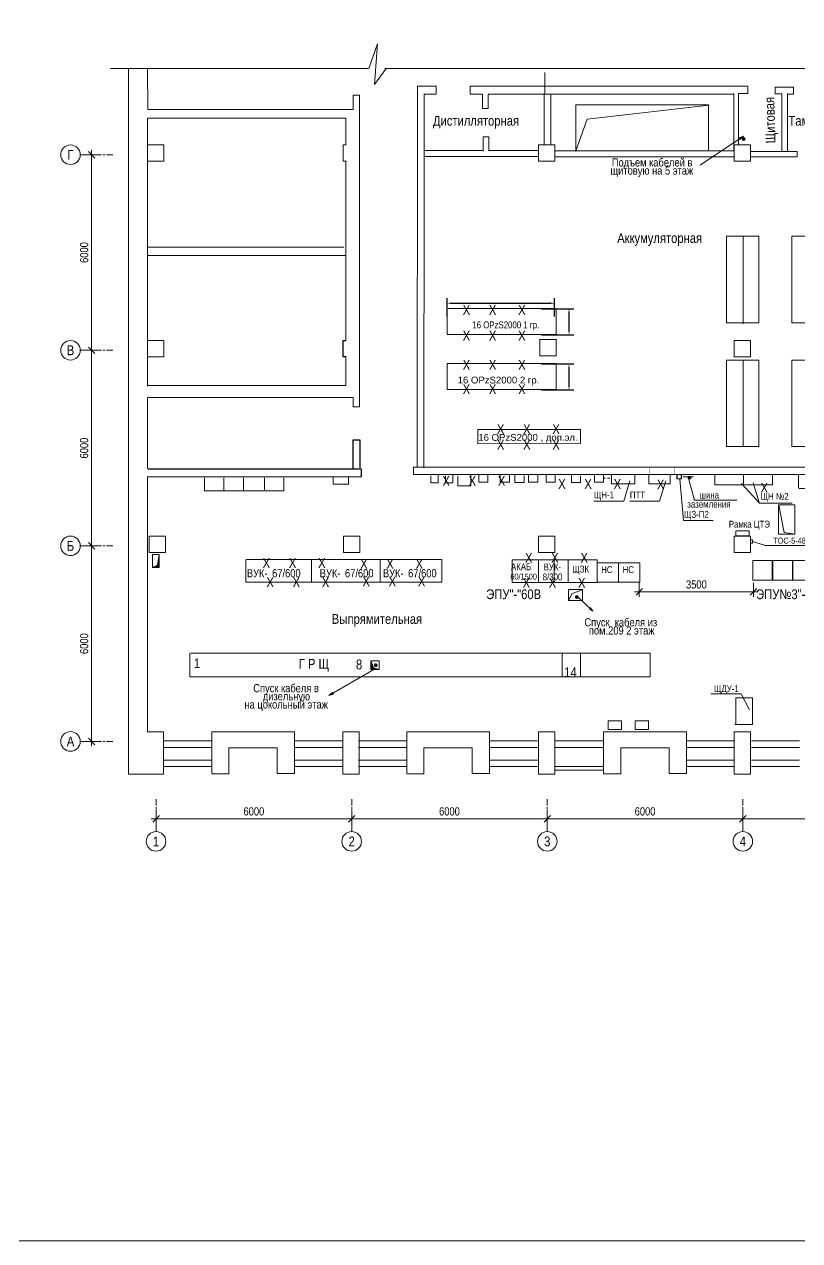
# Model space of a CAD drawing. Header units: millimetres. Extents: x 529148 to 753234, y -6155083 to -118574.
# Drawn here: x 690835 to 714619, y -178724 to -141405 of the extents above; entities that cross this region are included whole.
import ezdxf
from ezdxf.enums import TextEntityAlignment as Align

# ---------------------------------------------------------------- set-up
doc = ezdxf.new("R2010")
doc.units = ezdxf.units.MM
doc.linetypes.add('осеваяX2', pattern=[4, 2.5, -0.5, 0.5, -0.5])
for name, color, linetype, lineweight in [('оборудование', 7, 'Continuous', 60), ('Размеры план', 5, 'Continuous', 5), ('Стены', 250, 'Continuous', 20)]:
    doc.layers.add(name, color=color, linetype=linetype, lineweight=lineweight)
doc.layers.add('Оси здания', color=6, linetype='Continuous')
doc.styles.add('17_Standard 2.5', font='ARIALN.TTF', dxfattribs={"height": 250})
doc.styles.get("Standard").update_dxf_attribs({"font": 'ARIALN.TTF', "height": 3})
doc.dimstyles.new('ISO-25', dxfattribs={"dimtxt": 2.5, "dimasz": 2.5, "dimexe": 1.25, "dimexo": 0.625, "dimtad": 1, "dimtxsty": 'Standard', "dimcen": 2.5, "dimadec": 0, "dimazin": 0, "dimtfac": 1, "dimtmove": 0, "dimatfit": 3, "dimfxl": 1, "dimarcsym": 0})
doc.dimstyles.get("Standard").update_dxf_attribs({"dimtxt": 2.5, "dimasz": 2, "dimexe": 1.5, "dimexo": 3, "dimgap": 1, "dimtad": 1, "dimtoh": 1, "dimdec": 0, "dimrnd": 1, "dimzin": 0, "dimdsep": 46, "dimtxsty": '17_Standard 2.5', "dimblk": 'OBLIQUE', "dimcen": 2, "dimdle": 1.5, "dimclrd": 5, "dimclre": 5, "dimclrt": 5, "dimadec": 0, "dimazin": 0, "dimtfac": 1, "dimtdec": 0, "dimtofl": 0, "dimtmove": 0, "dimatfit": 3, "dimldrblk": 'OBLIQUE', "dimfxl": 1, "dimtolj": 1, "dimtzin": 0, "dimlwd": 5, "dimlwe": 5, "dimarcsym": 0})

# ---------------------------------------------------------------- blocks, each defined once
blk = doc.blocks.new('*D513')
at = {"color": 0, "linetype": 'Continuous', "lineweight": -2, "transparency": 16777216}
for p, q in [((706696.445343, -151824.027549), (707693.404168, -151824.027549)), ((707543.404168, -152474.027549), (707543.404168, -151974.027549)), ((706696.445343, -152624.027549), (707693.404168, -152624.027549))]:
    blk.add_line(p, q, dxfattribs=at)
at = {"color": 0, "transparency": 16777216}
for points in [[(707568.404168, -151974.027549), (707518.404168, -151974.027549), (707543.404168, -151824.027549)], [(707518.404168, -152474.027549), (707568.404168, -152474.027549), (707543.404168, -152624.027549)]]:
    blk.add_solid(points, dxfattribs=at)
at = {"layer": 'Defpoints', "color": 0, "transparency": 16777216}
for p in [(706546.445343, -151824.027549), (707543.404168, -151824.027549), (706546.445343, -152624.027549)]:
    blk.add_point(p, dxfattribs=at)
at = {"color": 0, "linetype": 'Continuous', "lineweight": 20, "transparency": 16777216, "insert": (707441.872637, -152224.027549), "char_height": 3, "attachment_point": 5, "rotation": 90}
blk.add_mtext('800', dxfattribs=at)
blk = doc.blocks.new('*D514')
at = {"color": 0, "linetype": 'Continuous', "lineweight": -2, "transparency": 16777216}
for p, q in [((703802.04258, -150372.238139), (703802.04258, -149811.4488)), ((703952.04258, -149961.4488), (706952.04258, -149961.4488)), ((707102.04258, -150372.238139), (707102.04258, -149811.4488))]:
    blk.add_line(p, q, dxfattribs=at)
at = {"color": 0, "transparency": 16777216}
for points in [[(703952.04258, -149936.4488), (703952.04258, -149986.4488), (703802.04258, -149961.4488)], [(706952.04258, -149986.4488), (706952.04258, -149936.4488), (707102.04258, -149961.4488)]]:
    blk.add_solid(points, dxfattribs=at)
at = {"layer": 'Defpoints', "color": 0, "transparency": 16777216}
for p in [(707102.04258, -149961.4488), (703802.04258, -150522.238139), (707102.04258, -150522.238139)]:
    blk.add_point(p, dxfattribs=at)
at = {"color": 0, "linetype": 'Continuous', "lineweight": 20, "transparency": 16777216, "insert": (705452.04258, -149859.917268), "char_height": 3, "attachment_point": 5}
blk.add_mtext('3300', dxfattribs=at)
blk = doc.blocks.new('*D515')
at = {"color": 0, "linetype": 'Continuous', "lineweight": -2, "transparency": 16777216}
for p, q in [((706696.445343, -150131.029021), (707693.404168, -150131.029021)), ((707543.404168, -150781.029021), (707543.404168, -150281.029021)), ((706696.445343, -150931.029021), (707693.404168, -150931.029021))]:
    blk.add_line(p, q, dxfattribs=at)
at = {"color": 0, "transparency": 16777216}
for points in [[(707568.404168, -150281.029021), (707518.404168, -150281.029021), (707543.404168, -150131.029021)], [(707518.404168, -150781.029021), (707568.404168, -150781.029021), (707543.404168, -150931.029021)]]:
    blk.add_solid(points, dxfattribs=at)
at = {"layer": 'Defpoints', "color": 0, "transparency": 16777216}
for p in [(706546.445343, -150131.029021), (707543.404168, -150131.029021), (706546.445343, -150931.029021)]:
    blk.add_point(p, dxfattribs=at)
at = {"color": 0, "linetype": 'Continuous', "lineweight": 20, "transparency": 16777216, "insert": (707441.872637, -150531.029021), "char_height": 3, "attachment_point": 5, "rotation": 90}
blk.add_mtext('800', dxfattribs=at)
blk = doc.blocks.new('_Oblique')
at = {"color": 0, "linetype": 'ByBlock', "lineweight": -2}
blk.add_line((-0.5, -0.5), (0.5, 0.5), dxfattribs=at)
blk = doc.blocks.new('обозначение оси')
at = {"layer": 'Оси здания', "linetype": 'осеваяX2', "lineweight": 5}
blk.add_line((-10, 0), (0, 0), dxfattribs=at)
at = {"layer": 'Оси здания', "lineweight": 5}
blk.add_circle((-13, 0), 3, dxfattribs=at)
at = {"layer": 'Оси здания', "linetype": 'ByBlock', "lineweight": 5}
blk.add_attdef('ОСЬ', text='', height=3, dxfattribs=at).set_placement((-13, 0), align=Align.MIDDLE_CENTER)
blk = doc.blocks.new('*U506')
at = {"layer": 'Оси здания', "linetype": 'осеваяX2', "lineweight": 5}
blk.add_line((0, -10), (0, 0), dxfattribs=at)
at = {"layer": 'Оси здания', "lineweight": 5}
blk.add_circle((0, -13), 3, dxfattribs=at)
at = {"layer": 'Оси здания', "linetype": 'ByBlock', "lineweight": 5}
blk.add_attdef('ОСЬ', text='', height=3, rotation=360, dxfattribs=at).set_placement((0, -13), align=Align.MIDDLE_CENTER)
blk = doc.blocks.new('*D516')
at = {"layer": 'Defpoints', "color": 0, "transparency": 16777216}
for p in [(706876.246594, -165190.372307), (712876.246594, -165207.251803), (712876.246594, -165782.059354)]:
    blk.add_point(p, dxfattribs=at)
at = {"layer": 'Стены', "color": 5, "linetype": 'Continuous', "lineweight": 5, "transparency": 16777216}
for p, q in [((706876.246594, -165490.372307), (706876.246594, -165932.059354)), ((712876.246594, -165507.251803), (712876.246594, -165932.059354)), ((706726.246594, -165782.059354), (713026.246594, -165782.059354))]:
    blk.add_line(p, q, dxfattribs=at)
at = {"layer": 'Стены', "color": 5, "lineweight": 5, "transparency": 16777216, "xscale": 200, "yscale": 200, "zscale": 200, "rotation": 180}
blk.add_blockref('_Oblique', (706876.246594, -165782.059354), dxfattribs=at)
at = {"layer": 'Стены', "color": 5, "lineweight": 5, "transparency": 16777216, "xscale": 200, "yscale": 200, "zscale": 200}
blk.add_blockref('_Oblique', (712876.246594, -165782.059354), dxfattribs=at)
at = {"layer": 'Стены', "color": 5, "linetype": 'Continuous', "lineweight": 20, "transparency": 16777216, "insert": (709876.246594, -165554.431726), "char_height": 250, "attachment_point": 5, "style": '17_Standard 2.5'}
blk.add_mtext('\\A1;6000', dxfattribs=at)
blk = doc.blocks.new('*D517')
at = {"layer": 'Defpoints', "color": 0, "transparency": 16777216}
for p in [(712876.246594, -165173.492812), (718876.246594, -165190.372307), (718876.246594, -165782.059354)]:
    blk.add_point(p, dxfattribs=at)
at = {"layer": 'Стены', "color": 5, "linetype": 'Continuous', "lineweight": 5, "transparency": 16777216}
for p, q in [((712876.246594, -165473.492812), (712876.246594, -165932.059354)), ((718876.246594, -165490.372307), (718876.246594, -165932.059354)), ((712726.246594, -165782.059354), (719026.246594, -165782.059354))]:
    blk.add_line(p, q, dxfattribs=at)
at = {"layer": 'Стены', "color": 5, "lineweight": 5, "transparency": 16777216, "xscale": 200, "yscale": 200, "zscale": 200, "rotation": 180}
blk.add_blockref('_Oblique', (712876.246594, -165782.059354), dxfattribs=at)
at = {"layer": 'Стены', "color": 5, "lineweight": 5, "transparency": 16777216, "xscale": 200, "yscale": 200, "zscale": 200}
blk.add_blockref('_Oblique', (718876.246594, -165782.059354), dxfattribs=at)
at = {"layer": 'Стены', "color": 5, "linetype": 'Continuous', "lineweight": 20, "transparency": 16777216, "insert": (715876.246594, -165554.431726), "char_height": 250, "attachment_point": 5, "style": '17_Standard 2.5'}
blk.add_mtext('\\A1;6000', dxfattribs=at)
blk = doc.blocks.new('*D520')
at = {"layer": 'Defpoints', "color": 0, "transparency": 16777216}
for p in [(700876.246594, -165190.372307), (706876.246594, -165207.251803), (706876.246594, -165782.059354)]:
    blk.add_point(p, dxfattribs=at)
at = {"layer": 'Стены', "color": 5, "linetype": 'Continuous', "lineweight": 5, "transparency": 16777216}
for p, q in [((700876.246594, -165490.372307), (700876.246594, -165932.059354)), ((706876.246594, -165507.251803), (706876.246594, -165932.059354)), ((700726.246594, -165782.059354), (707026.246594, -165782.059354))]:
    blk.add_line(p, q, dxfattribs=at)
at = {"layer": 'Стены', "color": 5, "lineweight": 5, "transparency": 16777216, "xscale": 200, "yscale": 200, "zscale": 200, "rotation": 180}
blk.add_blockref('_Oblique', (700876.246594, -165782.059354), dxfattribs=at)
at = {"layer": 'Стены', "color": 5, "lineweight": 5, "transparency": 16777216, "xscale": 200, "yscale": 200, "zscale": 200}
blk.add_blockref('_Oblique', (706876.246594, -165782.059354), dxfattribs=at)
at = {"layer": 'Стены', "color": 5, "linetype": 'Continuous', "lineweight": 20, "transparency": 16777216, "insert": (703876.246594, -165554.431726), "char_height": 250, "attachment_point": 5, "style": '17_Standard 2.5'}
blk.add_mtext('\\A1;6000', dxfattribs=at)
blk = doc.blocks.new('*D521')
at = {"layer": 'Defpoints', "color": 0, "transparency": 16777216}
for p in [(694876.246594, -165190.372307), (700876.246594, -165207.251803), (700876.246594, -165782.059354)]:
    blk.add_point(p, dxfattribs=at)
at = {"layer": 'Стены', "color": 5, "linetype": 'Continuous', "lineweight": 5, "transparency": 16777216}
for p, q in [((694876.246594, -165490.372307), (694876.246594, -165932.059354)), ((700876.246594, -165507.251803), (700876.246594, -165932.059354)), ((694726.246594, -165782.059354), (701026.246594, -165782.059354))]:
    blk.add_line(p, q, dxfattribs=at)
at = {"layer": 'Стены', "color": 5, "lineweight": 5, "transparency": 16777216, "xscale": 200, "yscale": 200, "zscale": 200, "rotation": 180}
blk.add_blockref('_Oblique', (694876.246594, -165782.059354), dxfattribs=at)
at = {"layer": 'Стены', "color": 5, "lineweight": 5, "transparency": 16777216, "xscale": 200, "yscale": 200, "zscale": 200}
blk.add_blockref('_Oblique', (700876.246594, -165782.059354), dxfattribs=at)
at = {"layer": 'Стены', "color": 5, "linetype": 'Continuous', "lineweight": 20, "transparency": 16777216, "insert": (697876.246594, -165554.431726), "char_height": 250, "attachment_point": 5, "style": '17_Standard 2.5'}
blk.add_mtext('\\A1;6000', dxfattribs=at)
blk = doc.blocks.new('*D522')
at = {"layer": 'Defpoints', "color": 0, "transparency": 16777216}
for p in [(693489.937485, -157406.6118), (692898.250438, -163406.6118), (693473.057989, -163406.6118)]:
    blk.add_point(p, dxfattribs=at)
at = {"layer": 'Стены', "color": 5, "linetype": 'Continuous', "lineweight": 5, "transparency": 16777216}
for p, q in [((693189.937485, -157406.6118), (692748.250438, -157406.6118)), ((692898.250438, -157256.6118), (692898.250438, -163556.6118)), ((693173.057989, -163406.6118), (692748.250438, -163406.6118))]:
    blk.add_line(p, q, dxfattribs=at)
at = {"layer": 'Стены', "color": 5, "lineweight": 5, "transparency": 16777216, "xscale": 200, "yscale": 200, "zscale": 200}
for p, rotation in [((692898.250438, -157406.6118), 90), ((692898.250438, -163406.6118), 270)]:
    blk.add_blockref('_Oblique', p, dxfattribs=dict(at, rotation=rotation))
at = {"layer": 'Стены', "color": 5, "linetype": 'Continuous', "lineweight": 20, "transparency": 16777216, "insert": (692670.622811, -160406.6118), "char_height": 250, "attachment_point": 5, "rotation": 90, "style": '17_Standard 2.5'}
blk.add_mtext('\\A1;6000', dxfattribs=at)
blk = doc.blocks.new('*D523')
at = {"layer": 'Defpoints', "color": 0, "transparency": 16777216}
for p in [(693489.937485, -151406.6118), (692898.250438, -157406.6118), (693473.057989, -157406.6118)]:
    blk.add_point(p, dxfattribs=at)
at = {"layer": 'Стены', "color": 5, "linetype": 'Continuous', "lineweight": 5, "transparency": 16777216}
for p, q in [((693189.937485, -151406.6118), (692748.250438, -151406.6118)), ((692898.250438, -151256.6118), (692898.250438, -157556.6118)), ((693173.057989, -157406.6118), (692748.250438, -157406.6118))]:
    blk.add_line(p, q, dxfattribs=at)
at = {"layer": 'Стены', "color": 5, "lineweight": 5, "transparency": 16777216, "xscale": 200, "yscale": 200, "zscale": 200}
for p, rotation in [((692898.250438, -151406.6118), 90), ((692898.250438, -157406.6118), 270)]:
    blk.add_blockref('_Oblique', p, dxfattribs=dict(at, rotation=rotation))
at = {"layer": 'Стены', "color": 5, "linetype": 'Continuous', "lineweight": 20, "transparency": 16777216, "insert": (692670.622811, -154406.6118), "char_height": 250, "attachment_point": 5, "rotation": 90, "style": '17_Standard 2.5'}
blk.add_mtext('\\A1;6000', dxfattribs=at)
blk = doc.blocks.new('*D524')
at = {"layer": 'Defpoints', "color": 0, "transparency": 16777216}
for p in [(693489.937485, -145406.6118), (692898.250438, -151406.6118), (693473.057989, -151406.6118)]:
    blk.add_point(p, dxfattribs=at)
at = {"layer": 'Стены', "color": 5, "linetype": 'Continuous', "lineweight": 5, "transparency": 16777216}
for p, q in [((693189.937485, -145406.6118), (692748.250438, -145406.6118)), ((692898.250438, -145256.6118), (692898.250438, -151556.6118)), ((693173.057989, -151406.6118), (692748.250438, -151406.6118))]:
    blk.add_line(p, q, dxfattribs=at)
at = {"layer": 'Стены', "color": 5, "lineweight": 5, "transparency": 16777216, "xscale": 200, "yscale": 200, "zscale": 200}
for p, rotation in [((692898.250438, -145406.6118), 90), ((692898.250438, -151406.6118), 270)]:
    blk.add_blockref('_Oblique', p, dxfattribs=dict(at, rotation=rotation))
at = {"layer": 'Стены', "color": 5, "linetype": 'Continuous', "lineweight": 20, "transparency": 16777216, "insert": (692670.622811, -148406.6118), "char_height": 250, "attachment_point": 5, "rotation": 90, "style": '17_Standard 2.5'}
blk.add_mtext('\\A1;6000', dxfattribs=at)

msp = doc.modelspace()

# ---------------------------------------------------------------- hatches: boundary and pattern name
at = {"layer": 'оборудование', "linetype": 'Continuous', "lineweight": 20}
h = msp.add_hatch(color=0, dxfattribs=at)
h.dxf.hatch_style = 1
h.paths.add_polyline_path([(694973.2, -157666.9), (694973.2, -158067.1), (694766, -158067.1), (694921.2, -158001)])

# ---------------------------------------------------------------- linework, layer by layer
at = {"lineweight": 5}
for p, q in [((701403.3, -142762.7), (701670.4, -142006.5)), ((701670.4, -142006.5), (701581.3, -143252.1)), ((693478.7, -142762.7), (701381, -142762.7)), ((694623.3, -144014), (694611.3, -142762.7)), ((701581.3, -143252.1), (701937.5, -142762.7)), ((701893, -142762.7), (732988.6, -142756.5)), ((701112.3, -143575.7), (700917.1, -143575.7)), ((700917.1, -143575.7), (700917.1, -144014)), ((701112.3, -153143.7), (701112.3, -143575.7)), ((700917.1, -144014), (694623.3, -144014)), ((694609, -152501.6), (694609, -144288.3)), ((694623.3, -144281.9), (700697.6, -144281.9)), ((700697.6, -144281.9), (700697.6, -145106.6)), ((694611.4, -145106.6), (695111.4, -145106.6)), ((694611.4, -145606.6), (694611.4, -145106.6)), ((695111.4, -145106.6), (695111.4, -145606.6)), ((700611.4, -145606.6), (700611.4, -145106.6)), ((700611.4, -145106.6), (700708.4, -145106.6)), ((695111.4, -145606.6), (694611.4, -145606.6)), ((700720.8, -145606.6), (700611.4, -145606.6)), ((700697.6, -145606.6), (700697.6, -151106.6)), ((694621.3, -148242.7), (700637.4, -148242.7)), ((694621.3, -148495.8), (700673.7, -148495.8)), ((694611.4, -151106.6), (695111.4, -151106.6)), ((694611.4, -151606.6), (694611.4, -151106.6)), ((695111.4, -151106.6), (695111.4, -151606.6)), ((695111.4, -151606.6), (694611.4, -151606.6)), ((700697.6, -151606.6), (700697.6, -152481.4)), ((700697.6, -152481.4), (694623.3, -152481.4)), ((694609, -155040.9), (694609, -152857.7)), ((694623.3, -152851.5), (700917.1, -152851.5)), ((700917.1, -152851.5), (700917.1, -153143.7)), ((700917.1, -153143.7), (701112.3, -153143.7))]:
    msp.add_line(p, q, dxfattribs=at)
at = {"lineweight": 20}
for p, q in [((694026, -164411), (694026, -142762.7)), ((713966.1, -156143.6), (714472.9, -156143.6)), ((713966.1, -157046.6), (713966.1, -156143.6)), ((714472.9, -156143.6), (714472.9, -157046.4)), ((714472.9, -157046.4), (713966.1, -157046.6)), ((707528.6, -158749.7), (707959.8, -158748.5)), ((707528.6, -159086.4), (707528.6, -158749.7)), ((707959.8, -158748.5), (707961.1, -159086.4)), ((707961.1, -159086.4), (707528.6, -159086.4)), ((701463.1, -160937.5), (701716.5, -160937.5)), ((701463.1, -161203), (701463.1, -160937.5)), ((701716.5, -161202.9), (701463.1, -161203)), ((701716.5, -160937.5), (701716.5, -161202.9)), ((694609, -164411), (694026, -164411))]:
    msp.add_line(p, q, dxfattribs=at)
at = {"linetype": 'Continuous', "lineweight": 20}
for p, q in [((706801, -142883.9), (706801, -143522.6)), ((702889.3, -154978.2), (702896.8, -143302.5)), ((702896.8, -143302.5), (703466.5, -143302.5)), ((703466.5, -143302.5), (703466.5, -143543.1)), ((713033.7, -143304.5), (704508.2, -143304.5)), ((704508.2, -143304.5), (704508.2, -143549.2)), ((713033.7, -143527.9), (713033.7, -143304.5)), ((703100.3, -143541.2), (703100.3, -145314.8)), ((703466.5, -143543.1), (703105.4, -143543.1)), ((704508.2, -143549.2), (704893.1, -143549.2)), ((704889.3, -143555.4), (704889.3, -143985.2)), ((705061.5, -143985.2), (705061.5, -143555.4)), ((705065.6, -143549.2), (712586, -143549.2)), ((706776.9, -143552), (706776.9, -145104.9)), ((706984.8, -143564.3), (706984.8, -145112.6)), ((712598.2, -143527.6), (712598.2, -145294)), ((712728.5, -143527.9), (713033.7, -143527.9)), ((712743.9, -143527.6), (712743.9, -145106.6)), ((713862.8, -143538.3), (713862.8, -143331.3)), ((713862.8, -143331.3), (714433, -143331.3)), ((714083.1, -143538.3), (713862.8, -143538.3)), ((714076.2, -143527.6), (714076.2, -145294)), ((714433, -143551.2), (714238.6, -143551.2)), ((714242.7, -143527.6), (714242.7, -145294)), ((714433, -143331.3), (714433, -143551.2)), ((704889.3, -143985.2), (705061.5, -143985.2)), ((707750.5, -145309.4), (707750.5, -143870.5)), ((707750.5, -143870.5), (711827.3, -143870.5)), ((708098.5, -144317.1), (711839.7, -143882.9)), ((711827.3, -143870.5), (711827.3, -145297)), ((707750.5, -145284.6), (708098.5, -144317.1)), ((704905.6, -145294.3), (704905.6, -144857.2)), ((704905.6, -144857.2), (705081.6, -144857.2)), ((705081.6, -144857.2), (705081.6, -145288.1)), ((706611.4, -145106.6), (707111.4, -145106.6)), ((706611.4, -145606.6), (706611.4, -145106.6)), ((707111.4, -145106.6), (707111.4, -145606.6)), ((712611.4, -145106.6), (713111.4, -145106.6)), ((712611.4, -145606.6), (712611.4, -145106.6)), ((713111.4, -145106.6), (713111.4, -145606.6)), ((703100.3, -145538.1), (703090.9, -155016.4)), ((704917.7, -145280.4), (703094, -145280.4)), ((703100.3, -145314.8), (703100.3, -145314.8)), ((703100.3, -145314.8), (703100.3, -145538.1)), ((703100.3, -145538.1), (703100.3, -145538.1)), ((706605.9, -145464.9), (703106.3, -145464.9)), ((706605.9, -145280.4), (705077.9, -145280.4)), ((707111.4, -145289.8), (712603.2, -145289.8)), ((712611.4, -145470), (707111.4, -145470)), ((713096.9, -145302.4), (714547.3, -145302.4)), ((714547.3, -145470), (713111.4, -145470)), ((714547.3, -145302.4), (714547.3, -145470)), ((707111.4, -145606.6), (706611.4, -145606.6)), ((713111.4, -145606.6), (712611.4, -145606.6)), ((712888.8, -147920.9), (712888.8, -150590.3)), ((706652.9, -151076.6), (707152.9, -151076.6)), ((706652.9, -151576.6), (706652.9, -151076.6)), ((707152.9, -151076.6), (707152.9, -151576.6)), ((712611.4, -151106.6), (713111.4, -151106.6)), ((712611.4, -151606.6), (712611.4, -151106.6)), ((713111.4, -151106.6), (713111.4, -151606.6)), ((707152.9, -151576.6), (706652.9, -151576.6)), ((713111.4, -151606.6), (712611.4, -151606.6)), ((712888.8, -151701.6), (712888.8, -154370.9)), ((702774.7, -155221.7), (702774.7, -154993.3)), ((702774.7, -154993.3), (724701, -154993.3)), ((724711, -155221.7), (702774.7, -155221.7)), ((703530.3, -155467.4), (703530.3, -155241.6)), ((703982.1, -155467.4), (703982.1, -155241.6)), ((704528, -155561.4), (704528, -155234.4)), ((704772.7, -155210.5), (704772.7, -155448.6)), ((705055, -155448.6), (705055, -155241.6)), ((705430.6, -155210.5), (705430.6, -155448.6)), ((705713, -155448.6), (705713, -155241.6)), ((705883.8, -155220.6), (705883.8, -155458.6)), ((706303.6, -155210.5), (706303.6, -155448.6)), ((706585.9, -155448.6), (706585.9, -155241.6)), ((706839.1, -155210.5), (706839.1, -155448.6)), ((707121.5, -155448.6), (707121.5, -155241.6)), ((707614.9, -155222.8), (707614.9, -155460.8)), ((708322.2, -155210.5), (708322.2, -155448.6)), ((708604.6, -155448.6), (708604.6, -155241.6)), ((708847, -155241.6), (708847, -155505)), ((709562.3, -155505), (709562.3, -155222.8)), ((709996.5, -155230.6), (709996.5, -155505.9)), ((710651.6, -155505.9), (710651.6, -155225.2)), ((710855, -155228.3), (710855, -155351.8)), ((710862.1, -155353.3), (710862.1, -155225.2)), ((710986.8, -155351.8), (710986.8, -155220.1)), ((710991.4, -155222.1), (710991.4, -155353.3)), ((712016.2, -155239.7), (712016.2, -155539.7)), ((712891.5, -155239.7), (712891.5, -155539.7)), ((713787.5, -155538.1), (713787.5, -155239.7)), ((714582, -155226.2), (714582, -155626.2)), ((694609, -163112.3), (694609, -155289.1)), ((701167.3, -155288.1), (694613.6, -155288.1)), ((696362.6, -155317.2), (696362.6, -155714.3)), ((696958.7, -155317.2), (696958.7, -155714.3)), ((697554.7, -155317.2), (697554.7, -155714.3)), ((698200.4, -155317.2), (698200.4, -155689.4)), ((698796.4, -155714.3), (698796.4, -155317.2)), ((700311.3, -155292.4), (700311.3, -155515.7)), ((700311.3, -155515.7), (700783.2, -155515.7)), ((700783.2, -155515.7), (700783.2, -155292.4)), ((703304.4, -155260.5), (703304.4, -155467.4)), ((703304.4, -155467.4), (703530.3, -155467.4)), ((703756.2, -155260.5), (703756.2, -155467.4)), ((703756.2, -155467.4), (703982.1, -155467.4)), ((704132.6, -155260.5), (704132.6, -155561.4)), ((704132.6, -155561.4), (704528, -155561.4)), ((704772.7, -155448.6), (705055, -155448.6)), ((705430.6, -155448.6), (705713, -155448.6)), ((705883.8, -155458.6), (706166.2, -155458.6)), ((706166.2, -155458.6), (706166.2, -155251.7)), ((706303.6, -155448.6), (706585.9, -155448.6)), ((706839.1, -155448.6), (707121.5, -155448.6)), ((707614.9, -155460.8), (707897.3, -155460.8)), ((707897.3, -155460.8), (707897.3, -155253.9)), ((708322.2, -155448.6), (708604.6, -155448.6)), ((708610.3, -155328.9), (708658.5, -155328.9)), ((708728.6, -155328.9), (708799.6, -155328.9)), ((708847, -155505), (709562.3, -155505)), ((709411.7, -155410.9), (709223.4, -156031.7)), ((709996.5, -155505.9), (710651.6, -155505.9)), ((710512.6, -155410.9), (710324.4, -156031.7)), ((710855, -155351.8), (710986.8, -155351.8)), ((710991.4, -155353.3), (710862.1, -155353.3)), ((710943.8, -155361.8), (711052, -156630.2)), ((711032.7, -155283.5), (711364.6, -155283.5)), ((711393.5, -155999.8), (711201.7, -155294)), ((712016.2, -155538.1), (713783.7, -155538.1)), ((712830.7, -155497.4), (713387.3, -156094.1)), ((713197.3, -155470.3), (713373.8, -156080.5)), ((696362.6, -155714.3), (698796.4, -155714.3)), ((714595.6, -155646.6), (715995.6, -155646.6)), ((709223.4, -156031.7), (708308.4, -156031.7)), ((710324.4, -156031.7), (709409.3, -156031.7)), ((711369.3, -156007.7), (712694.6, -156007.7)), ((713373.8, -156094.1), (714391.9, -156094.1)), ((714144.6, -156993.4), (713981.9, -156155.6)), ((711052.4, -156627.6), (711961.9, -156627.6)), ((694667, -157106.6), (695167, -157106.6)), ((694667, -157606.6), (694667, -157106.6)), ((695167, -157106.6), (695167, -157606.6)), ((700626.2, -157106.6), (701126.2, -157106.6)), ((700626.2, -157606.6), (700626.2, -157106.6)), ((701126.2, -157106.6), (701126.2, -157606.6)), ((706611.4, -157106.6), (707111.4, -157106.6)), ((706611.4, -157606.6), (706611.4, -157106.6)), ((707111.4, -157106.6), (707111.4, -157606.6)), ((712611.4, -157106.6), (713111.4, -157106.6)), ((712611.4, -157606.6), (712611.4, -157106.6)), ((712660.8, -157101.2), (712660.8, -156948.9)), ((713067, -157101.2), (712660.8, -157101.2)), ((712670, -156944.3), (713067, -156944.3)), ((713067, -156944.3), (713067, -157101.2)), ((713111.4, -157106.6), (713111.4, -157606.6)), ((714470.1, -157046.4), (714144.6, -156993.4)), ((713168.4, -157274.2), (713536.3, -157384.5)), ((713553.5, -157391.8), (715449.6, -157391.8)), ((695167, -157606.6), (694667, -157606.6)), ((697631.7, -157823.8), (703641.7, -157823.8)), ((697631.7, -158518.7), (697631.7, -157848.6)), ((699643.3, -157848.6), (699643.3, -158518.7)), ((701126.2, -157606.6), (700626.2, -157606.6)), ((701754.2, -157848.6), (701754.2, -158518.7)), ((703641.7, -157823.8), (703641.7, -158518.7)), ((706611.6, -157839.5), (705802.2, -157839.5)), ((705802.2, -157839.5), (705802.2, -158535.5)), ((707111.4, -157606.6), (706611.4, -157606.6)), ((708402.4, -157839.5), (706611.6, -157839.5)), ((706611.6, -157839.5), (706611.6, -158535.5)), ((707092.6, -157858.3), (707092.6, -158535.5)), ((707515.4, -157858.3), (707515.4, -158535.5)), ((708402.4, -158535.5), (708402.4, -157839.5)), ((713111.4, -157606.6), (712611.4, -157606.6)), ((713177.9, -157857.1), (713777.9, -157857.1)), ((713177.9, -158457.1), (713177.9, -157857.1)), ((713777.9, -157857.1), (713777.9, -158457.1)), ((713798.9, -157857.1), (714398.9, -157857.1)), ((713798.9, -158457.1), (713798.9, -157857.1)), ((714398.9, -157857.1), (714398.9, -158457.1)), ((714411.9, -157857.1), (715011.9, -157857.1)), ((714411.9, -158457.1), (714411.9, -157857.1)), ((708402.4, -158521.2), (708402.4, -157941.5)), ((708422, -157931.6), (709062, -157931.6)), ((709061.3, -158521.2), (709061.3, -157941.5)), ((709062, -157931.6), (709062, -158521.2)), ((709081, -157931.6), (709721, -157931.6)), ((709721, -157931.6), (709721, -158521.2)), ((703641.7, -158518.7), (697631.7, -158518.7)), ((705802.2, -158535.5), (706743.4, -158535.5)), ((706611.6, -158535.5), (708402.4, -158535.5)), ((709062, -158521.2), (708402.4, -158521.2)), ((709721, -158521.2), (709061.3, -158521.2)), ((713777.9, -158457.1), (713177.9, -158457.1)), ((714398.9, -158457.1), (713798.9, -158457.1)), ((715011.9, -158457.1), (714411.9, -158457.1)), ((707527.8, -159084.5), (707636, -158868.3)), ((707636, -158868.3), (707957.8, -158754.4)), ((695915.6, -161422.4), (695915.6, -160702.7)), ((695940.4, -160702.7), (710036.6, -160702.7)), ((710036.6, -160702.7), (710036.6, -161422.4)), ((710036.6, -161422.4), (695915.6, -161422.4)), ((712828, -161946.5), (711895.5, -161946.5)), ((713082.3, -162433.4), (712828, -161946.5)), ((712655.9, -162886.5), (712655.9, -162071.6)), ((712655.9, -162071.6), (713171.1, -162071.6)), ((713171.1, -162071.6), (713171.1, -162886.5)), ((709155, -162772.1), (708740.5, -162772.1)), ((708740.5, -162772.1), (708740.5, -163037.1)), ((708740.5, -163037.1), (709155, -163037.1)), ((709155, -163037.1), (709155, -162772.1)), ((709983.9, -162772.1), (709569.4, -162772.1)), ((709569.4, -162772.1), (709569.4, -163037.1)), ((709569.4, -163037.1), (709983.9, -163037.1)), ((709983.9, -163037.1), (709983.9, -162772.1)), ((713171.1, -162886.5), (712634.5, -162886.5)), ((694607.4, -163108), (695107.4, -163108)), ((695104, -163385.8), (696570.1, -163385.8)), ((695107.4, -163108), (695107.4, -164408)), ((696583.7, -164388.6), (696583.7, -163114.8)), ((696583.7, -163114.8), (699122.1, -163114.8)), ((699122.1, -163114.8), (699122.1, -164388.6)), ((699135.7, -163385.8), (700601.8, -163385.8)), ((700607.4, -163108), (701107.4, -163108)), ((700607.4, -164408), (700607.4, -163108)), ((701084, -163385.8), (702550.1, -163385.8)), ((701107.4, -163108), (701107.4, -164408)), ((702563.6, -164388.6), (702563.6, -163114.8)), ((702563.6, -163114.8), (705102.1, -163114.8)), ((705102.1, -163114.8), (705102.1, -164388.6)), ((705115.7, -163385.8), (706581.7, -163385.8)), ((706607.4, -163108), (707107.4, -163108)), ((706607.4, -164408), (706607.4, -163108)), ((707107.4, -163108), (707107.4, -164408)), ((707125.4, -163385.8), (708591.5, -163385.8)), ((708605, -164388.6), (708605, -163114.8)), ((708605, -163114.8), (711143.5, -163114.8)), ((711143.5, -163114.8), (711143.5, -164388.6)), ((711157.1, -163385.8), (712623.1, -163385.8)), ((712607.4, -163108), (713107.4, -163108)), ((712607.4, -164408), (712607.4, -163108)), ((713107.4, -163108), (713107.4, -164408)), ((713146.3, -163385.8), (714612.4, -163385.8)), ((695104, -163589.1), (696570.1, -163589.1)), ((698592.7, -163602.6), (697113.1, -163602.6)), ((697113.1, -163602.6), (697113.1, -164402.1)), ((698592.7, -164388.6), (698592.7, -163602.6)), ((699135.7, -163589.1), (700601.8, -163589.1)), ((701084, -163589.1), (702550.1, -163589.1)), ((704572.7, -163602.6), (703093, -163602.6)), ((703093, -163602.6), (703093, -164402.1)), ((704572.7, -164388.6), (704572.7, -163602.6)), ((705115.7, -163589.1), (706581.7, -163589.1)), ((707125.4, -163589.1), (708591.5, -163589.1)), ((710614.1, -163602.6), (709134.5, -163602.6)), ((709134.5, -163602.6), (709134.5, -164402.1)), ((710614.1, -164388.6), (710614.1, -163602.6)), ((711157.1, -163589.1), (712623.1, -163589.1)), ((713146.3, -163589.1), (714612.4, -163589.1)), ((695104, -163982.1), (696570.1, -163982.1)), ((695104, -164171.8), (696570.1, -164171.8)), ((699135.7, -163982.1), (700601.8, -163982.1)), ((699135.7, -164171.8), (700601.8, -164171.8)), ((701084, -163982.1), (702550.1, -163982.1)), ((701084, -164171.8), (702550.1, -164171.8)), ((705115.7, -163982.1), (706581.7, -163982.1)), ((705115.7, -164171.8), (706581.7, -164171.8)), ((707125.4, -164171.8), (708591.5, -164171.8)), ((711157.1, -163982.1), (712623.1, -163982.1)), ((711157.1, -164171.8), (712623.1, -164171.8)), ((713146.3, -163982.1), (714612.4, -163982.1)), ((713146.3, -164171.8), (714612.4, -164171.8)), ((695107.4, -164408), (694607.4, -164408)), ((694607.4, -164408), (694607.4, -164408)), ((697113.1, -164402.1), (696583.7, -164402.1)), ((699122.1, -164388.6), (698592.7, -164388.6)), ((701107.4, -164408), (700607.4, -164408)), ((703093, -164402.1), (702563.6, -164402.1)), ((705102.1, -164388.6), (704572.7, -164388.6)), ((707107.4, -164408), (706607.4, -164408)), ((707125.4, -164289.9), (708591.5, -164289.9)), ((709134.5, -164402.1), (708605, -164402.1)), ((711143.5, -164388.6), (710614.1, -164388.6)), ((713107.4, -164408), (712607.4, -164408))]:
    msp.add_line(p, q, dxfattribs=at)
at = {"linetype": 'Continuous'}
for p, q in [((700611.4, -151606.6), (700611.4, -151106.6)), ((700611.4, -151106.6), (700696, -151106.6)), ((700708.4, -151606.6), (700611.4, -151606.6)), ((701141.8, -154161.9), (700908.3, -154161.9)), ((700908.3, -154161.9), (700908.3, -155035.8)), ((701141.8, -155016.4), (701141.8, -154161.9)), ((694635.6, -155046.8), (701167.3, -155046.8)), ((701167.3, -155046.8), (701167.3, -155288.1))]:
    msp.add_line(p, q, dxfattribs=at)
at = {"linetype": 'Continuous', "lineweight": 20}
for points in [[(713368.3, -147907.5), (712374.6, -147907.5), (712374.6, -150558.9), (713368.3, -150558.9)], [(715373.1, -147907.5), (714379.4, -147907.5), (714379.4, -150558.9), (715373.1, -150558.9)], [(713368.3, -151705.6), (712374.6, -151705.6), (712374.6, -154357), (713368.3, -154357)], [(715373.1, -151705.6), (714379.4, -151705.6), (714379.4, -154357), (715373.1, -154357)]]:
    msp.add_lwpolyline(points, close=True, dxfattribs=at)
for points in [[(703832.6, -150122.9), (707144.9, -150122.9), (707144.9, -150918), (703808.1, -150918), (703808.1, -150306.7)], [(703808.1, -151811.9), (707144.9, -151815.9), (707144.9, -152611), (703808.1, -152611), (703808.1, -151811.9)], [(704748, -154273.7), (707894.1, -154265.5), (707894.1, -153838.4), (704743, -153833.2), (704748, -154273.7)]]:
    msp.add_lwpolyline(points, dxfattribs=at)
at = {"linetype": 'Continuous', "lineweight": 20, "const_width": 10}
msp.add_lwpolyline([(709997.7, -154995.6), (710786.6, -154995.6), (710786.6, -155204.9), (709997.7, -155204.9)], close=True, dxfattribs=at)
at = {"layer": 'оборудование', "color": 0, "linetype": 'Continuous', "lineweight": 20}
for p, q in [((694921.2, -158001), (694973.2, -157666.9)), ((694766, -158067.1), (694921.2, -158001))]:
    msp.add_line(p, q, dxfattribs=at)
for points in [[(578214.7, -118573.5), (753234.4, -118573.5), (753234.4, -178723.9), (578214.7, -178723.9)], [(694766, -157666.9), (694973.2, -157666.9), (694973.2, -158067.1), (694766, -158067.1)]]:
    msp.add_lwpolyline(points, close=True, dxfattribs=at)
at = {"layer": 'Стены', "lineweight": 20}
for p, q in [((711571.3, -145723), (712897, -144832.9)), ((712897.9, -144831.7), (712762, -144890.9)), ((712762, -144890.9), (712794.5, -144935.8)), ((712794.5, -144935.8), (712897.9, -144831.7)), ((713114.3, -157216.8), (713171, -157216.8)), ((713171, -157328.3), (713114.3, -157328.3)), ((713171, -157216.8), (713171, -157328.3)), ((707815.9, -158967.2), (708242.4, -159379.1)), ((708207.2, -159302.9), (708167.3, -159334.5)), ((708167.3, -159334.5), (708275.5, -159411.8)), ((708275.5, -159411.8), (708207.2, -159302.9)), ((707330.4, -160707.7), (707330.4, -161417.9)), ((707892.6, -160707.7), (707892.6, -161417.9)), ((701558.4, -161201.5), (700175.8, -162000.2)), ((701462.2, -161202.1), (701462.2, -160931.7)), ((701462.2, -160931.7), (701549.5, -161146.5)), ((701715.2, -161202.1), (701462.2, -161202.1)), ((701549.5, -161146.5), (701715.2, -161202.1)), ((700285, -161904.5), (700174.8, -162001.3)), ((700174.8, -162001.3), (700314.4, -161951.4)), ((700314.4, -161951.4), (700285, -161904.5))]:
    msp.add_line(p, q, dxfattribs=at)
at = {"layer": 'Стены', "color": 5, "linetype": 'Continuous', "lineweight": 5}
for p, q in [((709700.4, -158542.8), (709700.4, -158969.2)), ((713200.4, -158542.8), (713200.4, -158969.2)), ((713350.4, -158819.2), (709550.4, -158819.2))]:
    msp.add_line(p, q, dxfattribs=at)
at = {"layer": 'Стены', "color": 0, "linetype": 'Continuous', "lineweight": 20}
for points in [[(712794.5, -144935.8), (712762, -144890.9), (712794.5, -144876.8)], [(712794.5, -144935.8), (712794.5, -144876.8), (712897.9, -144831.7)], [(712861.4, -144965.6), (712843.9, -144923.4), (712861.4, -144881.1)], [(712903.6, -144983.1), (712861.4, -144881.1), (712903.6, -144863.6)], [(712861.4, -144965.6), (712861.4, -144881.1), (712903.6, -144983.1)], [(712903.6, -144983.1), (712903.6, -144863.6), (712945.9, -144965.6)], [(712945.9, -144965.6), (712903.6, -144863.6), (712945.9, -144881.1)], [(712945.9, -144965.6), (712945.9, -144881.1), (712963.4, -144923.4)], [(711195.8, -155356.5), (711178.3, -155314.3), (711195.8, -155272)], [(711238, -155374), (711195.8, -155272), (711238, -155254.5)], [(711195.8, -155356.5), (711195.8, -155272), (711238, -155374)], [(711238, -155374), (711238, -155254.5), (711280.3, -155356.5)], [(711280.3, -155356.5), (711238, -155254.5), (711280.3, -155272)], [(711280.3, -155356.5), (711280.3, -155272), (711297.8, -155314.3)], [(707742.3, -159017.4), (707724.8, -158975.2), (707742.3, -158932.9)], [(707784.6, -159034.9), (707742.3, -158932.9), (707784.6, -158915.4)], [(707742.3, -159017.4), (707742.3, -158932.9), (707784.6, -159034.9)], [(707784.6, -159034.9), (707784.6, -158915.4), (707826.8, -159017.4)], [(707826.8, -159017.4), (707784.6, -158915.4), (707826.8, -158932.9)], [(707826.8, -159017.4), (707826.8, -158932.9), (707844.3, -158975.2)], [(708207.2, -159363), (708167.3, -159334.5), (708207.2, -159302.9)], [(708207.2, -159363), (708207.2, -159302.9), (708275.5, -159411.8)], [(701462.2, -161202.1), (701462.2, -160931.7), (701549.5, -161202.1)], [(701549.5, -161202.1), (701462.2, -160931.7), (701549.5, -161146.5)], [(701549.5, -161202.1), (701549.5, -161146.5), (701715.2, -161202.1)], [(701571.5, -161110.4), (701554, -161068.2), (701571.5, -161025.9)], [(701613.7, -161127.9), (701571.5, -161025.9), (701613.7, -161008.4)], [(701571.5, -161110.4), (701571.5, -161025.9), (701613.7, -161127.9)], [(701613.7, -161127.9), (701613.7, -161008.4), (701656, -161110.4)], [(701656, -161110.4), (701613.7, -161008.4), (701656, -161025.9)], [(701656, -161110.4), (701656, -161025.9), (701673.5, -161068.2)], [(700285, -161961.9), (700174.8, -162001.3), (700285, -161904.5)], [(700285, -161961.9), (700285, -161904.5), (700314.4, -161951.4)]]:
    msp.add_solid(points, dxfattribs=at)

# ---------------------------------------------------------------- block references
at = {"layer": 'Размеры план', "linetype": 'ByBlock', "lineweight": 5, "xscale": 100, "yscale": 100, "zscale": 100}
for name, p, values in [('обозначение оси', (693551.5, -145406.6), {'ОСЬ': 'Г'}), ('обозначение оси', (693551.5, -151406.6), {'ОСЬ': 'В'}), ('обозначение оси', (693551.5, -157406.6), {'ОСЬ': 'Б'}), ('обозначение оси', (693551.5, -163406.6), {'ОСЬ': 'А'}), ('*U506', (694876.2, -165173.5), {'ОСЬ': '1'}), ('*U506', (700876.2, -165173.5), {'ОСЬ': '2'}), ('*U506', (706876.2, -165173.5), {'ОСЬ': '3'}), ('*U506', (712876.2, -165173.5), {'ОСЬ': '4'})]:
    msp.add_blockref(name, p, dxfattribs=at).add_auto_attribs(values)
at = {"layer": 'Стены', "color": 5, "lineweight": 5, "xscale": 200, "yscale": 200, "zscale": 200, "rotation": 180}
msp.add_blockref('_Oblique', (709700.4, -158819.2), dxfattribs=at)
at = {"layer": 'Стены', "color": 5, "lineweight": 5, "xscale": 200, "yscale": 200, "zscale": 200}
msp.add_blockref('_Oblique', (713200.4, -158819.2), dxfattribs=at)

# ---------------------------------------------------------------- texts
at = {"linetype": 'Continuous', "lineweight": 20}
msp.add_text('Щитовая', height=300, rotation=91.59239, dxfattribs=at).set_placement((713878, -145052.7))
for s, height, p in [('Дистилляторная', 300, (703370.4, -144513.6)), ('Тамбур', 300, (714275.8, -144514.6)), ('Подъем кабелей в', 249.999, (708854.9, -145766.3)), ('щитовую на 5 этаж', 249.999, (708815, -146016.3)), ('ЩН-1', 210, (708308.6, -155949)), ('ПТТ', 210, (709409.5, -155949)), ('шина', 210, (711552.2, -155955)), ('ЩН №2', 210, (713423.8, -155992.2)), ('ЩЗ-П2', 210, (711072.6, -156544.3)), ('заземления', 210, (711172.4, -156233.4)), ('Рамка ЦТЭ', 210, (712445.1, -156846.2)), ('ТОС-5-48 N1,2,3', 180, (713807.1, -157336.1)), ('ВУК-', 250, (697661.4, -158371.4)), ('67/600', 250, (698435.4, -158371.4)), ('ВУК-', 250, (699896.5, -158371.4)), ('67/600', 250, (700670.5, -158371.4)), ('ВУК-', 250, (701833.6, -158371.4)), ('67/600', 250, (702607.6, -158371.4)), ('АКАБ', 210, (705765, -158152.7)), ('ВУК-', 210, (706764.9, -158159.1)), ('ЩЗК', 210, (707646.6, -158224.2)), ('НС', 210, (708530.9, -158240.8)), ('НС', 210, (709189.8, -158240.8)), ('60/1500', 180, (705744.7, -158438.5)), ('8/300', 210, (706735.8, -158465)), ('ЭПУ"-"60В', 300, (705003.9, -159041.2)), ('ЭПУ№3"-"48В', 300, (713283.9, -159041.2)), ('Выпрямительная', 300, (700264.6, -159798.7)), ('Спуск  кабеля из', 249.999, (708015.7, -159876.4)), ('пом.209 2 этаж', 249.999, (708152.2, -160126.4)), ('1', 300, (696036.4, -161158.6)), ('Г Р Щ', 300, (699256.1, -161175.9)), ('8', 300, (701008.7, -161195.6)), ('14', 300, (707394, -161435.7)), ('Спуск кабеля в', 249.999, (697856.9, -161896.9)), ('дизельную', 250, (698148.8, -162146.9)), ('ЩДУ-1', 210, (711992.6, -161893.4)), (' на цокольный этаж', 249.999, (697509, -162396.9))]:
    msp.add_text(s, height=height, dxfattribs=at).set_placement(p)
at = {"linetype": 'Continuous', "lineweight": 20, "char_height": 300}
for s, insert, width, attachment_point in [('Аккумуляторная', (709022.1, -147812.7), 4941.59, 1), ('\\pxqc;Х      Х       Х    ', (706932, -150169.3), 3369.057, 6), ('\\pxqc;Х      Х       Х    ', (706932, -150958.7), 3369.057, 6), ('\\pxqc;Х      Х       Х    ', (706932, -151851.9), 3369.057, 6), ('\\pxqc;Х      Х       Х    ', (706932, -152599.7), 3369.057, 6), ('\\pxqc;Х      Х       Х    ', (707981, -153825.4), 3369.057, 6), ('\\pxqc;Х      Х       Х    ', (707981, -154303.1), 3369.057, 6)]:
    msp.add_mtext(s, dxfattribs=dict(at, insert=insert, width=width, attachment_point=attachment_point))
at = {"linetype": 'Continuous', "lineweight": 20, "char_height": 210, "attachment_point": 6}
for s, insert in [('16 OPzS2000 1 гр.', (706632, -150657.5)), ('{\\fArial|b0|i0|c0|p34;16 OPzS2000 2 гр.}', (706632, -152350.5)), ('{\\fArial|b0|i0|c0|p34;16 OPzS2000 , доп.эл.}', (707808.6, -154109))]:
    msp.add_mtext(s, dxfattribs=dict(at, insert=insert))
at = {"layer": 'Стены', "linetype": 'Continuous', "lineweight": 20, "ltscale": 100}
for s, p in [('Х      Х       Х', (703660.1, -155564.5)), ('Х      Х       Х', (707212.3, -155658)), ('Х', (710240.7, -155671)), ('Х', (713419, -155774.8)), ('Х      Х       Х', (698144.9, -158082.6)), ('Х      Х       Х', (701136.2, -158109.2)), ('Х      Х       Х', (706194.4, -157922.2)), ('Х      Х       Х', (698261.8, -158672.6)), ('Х      Х       Х', (701206.3, -158649.3)), ('Х      Х       Х', (706119.1, -158690.8))]:
    msp.add_text(s, height=300, dxfattribs=at).set_placement(p)
at = {"layer": 'Стены', "color": 5, "linetype": 'Continuous', "lineweight": 20, "insert": (711450.4, -158591.6), "char_height": 250, "attachment_point": 5, "style": '17_Standard 2.5'}
msp.add_mtext('\\A1;3500', dxfattribs=at)

# ---------------------------------------------------------------- dimensions: what is measured, and where the dimension line sits
at = {"linetype": 'Continuous', "lineweight": 20}
dim = msp.add_linear_dim(base=(707102, -149961.4), p1=(703802, -150522.2), p2=(707102, -150522.2), dimstyle='ISO-25', override={"dimtxt": 200, "dimasz": 150, "dimexe": 150, "dimexo": 150, "dimgap": 100, "dimdec": 0, "dimsah": 1, "dimdle": 150}, dxfattribs=at)
dim.commit()
dim.dimension.update_dxf_attribs({"geometry": '*D514', "text_midpoint": (705452, -149859.9)})
for base, p1, p2, picture, middle in [((707543.4, -150131), (706546.4, -150931), (706546.4, -150131), '*D515', (707441.9, -150531)), ((707543.4, -151824), (706546.4, -152624), (706546.4, -151824), '*D513', (707441.9, -152224))]:
    dim = msp.add_linear_dim(base=base, p1=p1, p2=p2, angle=90, dimstyle='ISO-25', override={"dimtxt": 200, "dimasz": 150, "dimexe": 150, "dimexo": 150, "dimgap": 100, "dimdec": 0, "dimsah": 1, "dimdle": 150}, dxfattribs=at)
    dim.commit()
    dim.dimension.update_dxf_attribs({"geometry": picture, "text_midpoint": middle})
at = {"layer": 'Стены', "color": 0, "linetype": 'Continuous', "lineweight": 20}
for base, p1, p2, picture, middle in [((692898.3, -151406.6), (693489.9, -145406.6), (693473.1, -151406.6), '*D524', (692670.6, -148406.6)), ((692898.3, -157406.6), (693489.9, -151406.6), (693473.1, -157406.6), '*D523', (692670.6, -154406.6)), ((692898.3, -163406.6), (693489.9, -157406.6), (693473.1, -163406.6), '*D522', (692670.6, -160406.6))]:
    dim = msp.add_linear_dim(base=base, p1=p1, p2=p2, angle=270, dimstyle='Standard', override={"dimscale": 100}, dxfattribs=at)
    dim.commit()
    dim.dimension.update_dxf_attribs({"geometry": picture, "text_midpoint": middle})
for base, p1, p2, picture, middle in [((700876.2, -165782.1), (694876.2, -165190.4), (700876.2, -165207.3), '*D521', (697876.2, -165554.4)), ((706876.2, -165782.1), (700876.2, -165190.4), (706876.2, -165207.3), '*D520', (703876.2, -165554.4)), ((712876.2, -165782.1), (706876.2, -165190.4), (712876.2, -165207.3), '*D516', (709876.2, -165554.4)), ((718876.2, -165782.1), (712876.2, -165173.5), (718876.2, -165190.4), '*D517', (715876.2, -165554.4))]:
    dim = msp.add_linear_dim(base=base, p1=p1, p2=p2, dimstyle='Standard', override={"dimscale": 100}, dxfattribs=at)
    dim.commit()
    dim.dimension.update_dxf_attribs({"geometry": picture, "text_midpoint": middle})

doc.saveas('drawing.dxf')
